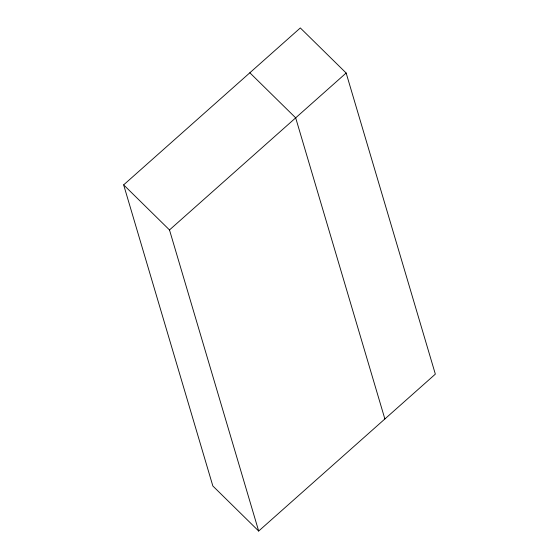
<?xml version="1.0" encoding="UTF-8"?>
<svg xmlns="http://www.w3.org/2000/svg" width="559" height="559" viewBox="0 0 559 559"><rect width="100%" height="100%" fill="white"/><g stroke="black" fill="none" stroke-linecap="round" stroke-linejoin="round"><path stroke-width="0.84" d="M123.651 184.868L300.323 27.95L346.154 73.019L435.349 374.132L258.677 531.05L212.846 485.981L123.651 184.868L169.489 229.938L258.677 531.05M169.489 229.938L346.154 73.019M249.845 72.782L295.676 117.851L384.871 418.964"/></g></svg>
